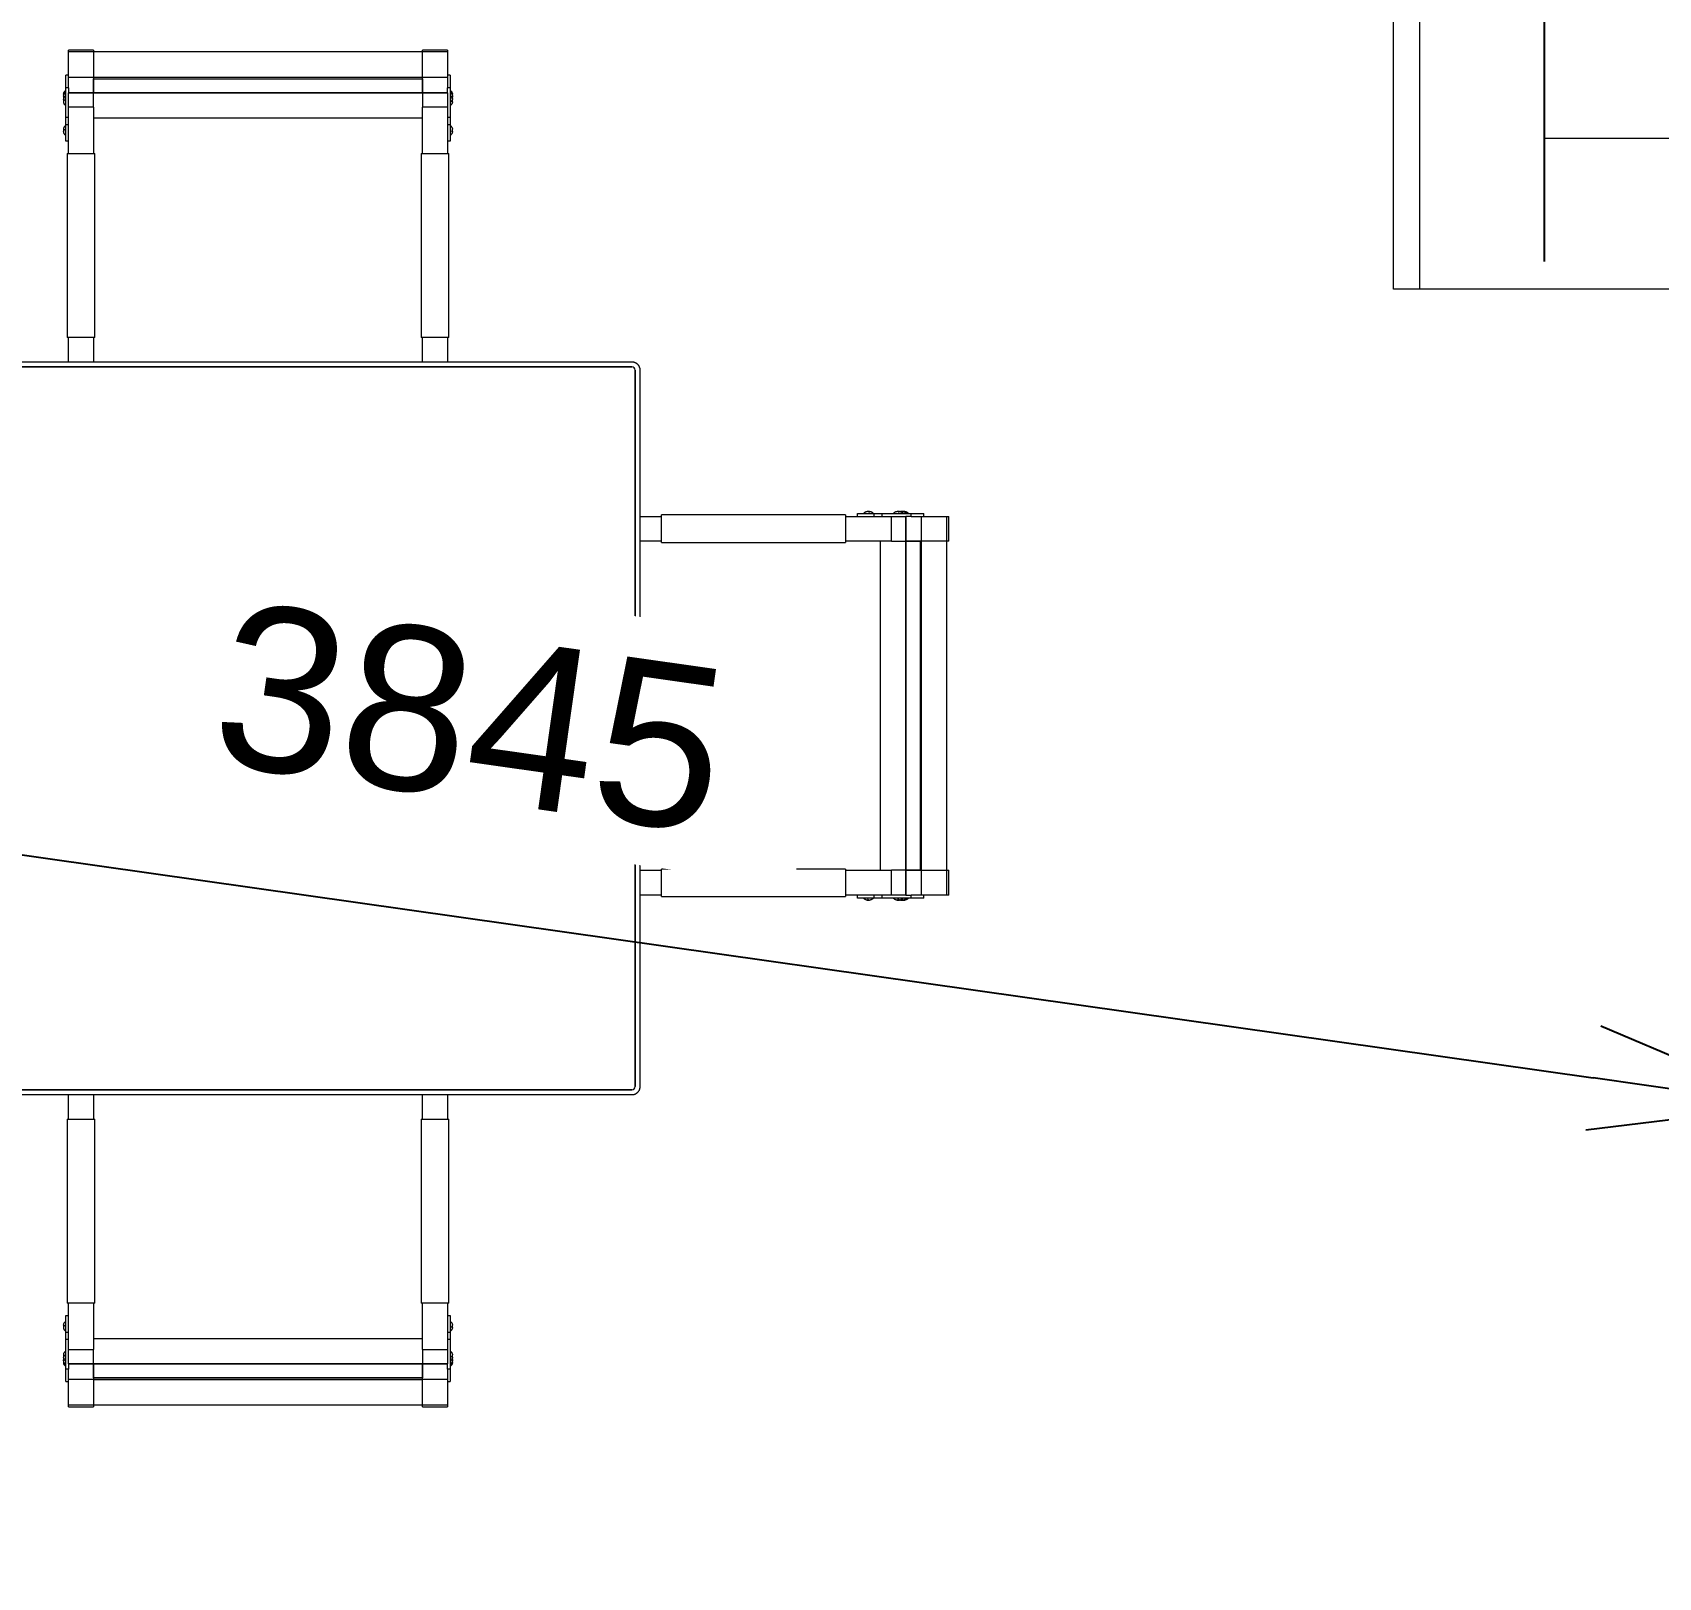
# Model space of a CAD drawing. Header units: inches. Extents: x 22 to 382261, y 22 to 371281.
# Drawn here: x 113139 to 115619, y 211458 to 213815 of the extents above; entities that cross this region are included whole.
import ezdxf

# ---------------------------------------------------------------- set-up
doc = ezdxf.new("R2010")
doc.units = ezdxf.units.IN
doc.header["$MEASUREMENT"] = 0
for name, color, linetype, lineweight in [('A-ANNO-DIMS', 211, 'Continuous', 9), ('A-FLOR', 192, 'Continuous', 9), ('I-FURN', 30, 'Continuous', 9), ('I-WALL', 2, 'Continuous', 9)]:
    doc.layers.add(name, color=color, linetype=linetype, lineweight=lineweight)
doc.styles.add('Arial_2', font='arial.ttf', dxfattribs={"height": 250})
doc.styles.add('Arial_B', font='arialbd.ttf', dxfattribs={"height": 350.793651})
doc.dimstyles.new('2', dxfattribs={"dimscale": 304.8, "dimtxt": 346.888196, "dimasz": 0.221354, "dimexe": 1.338583, "dimexo": 0.0625, "dimgap": 0.278871, "dimtad": 1, "dimdec": 0, "dimzin": 0, "dimdsep": 46, "dimtxsty": 'Arial_B', "dimblk1": 'OBLIQUE', "dimblk2": 'OBLIQUE', "dimsah": 1, "dimcen": 0.09, "dimdle": 0.557743, "dimazin": 0, "dimtfac": 1, "dimtdec": 4, "dimtix": 1, "dimtmove": 0, "dimatfit": 3, "dimfxl": 0.557743, "dimfxlon": 1, "dimtvp": 1, "dimtolj": 1, "dimtzin": 0, "dimarcsym": 2})
doc.dimstyles.new('Arrow_-_2_5mm_Arial', dxfattribs={"dimscale": 304.8, "dimtxt": 255.06485, "dimasz": 0.984252, "dimexe": 0.787402, "dimexo": 0, "dimgap": 0.574147, "dimtad": 1, "dimjust": 3, "dimdec": 0, "dimzin": 0, "dimdsep": 46, "dimtxsty": 'Arial_2', "dimblk1": 'OPEN30', "dimblk2": 'OPEN30', "dimsah": 1, "dimcen": 0.09, "dimazin": 0, "dimtfac": 1, "dimtdec": 4, "dimtix": 1, "dimtmove": 0, "dimatfit": 2, "dimfxl": 1, "dimtvp": 1, "dimtfill": 1, "dimtolj": 1, "dimtzin": 0, "dimarcsym": 2})

# ---------------------------------------------------------------- blocks, each defined once
blk = doc.blocks.new('DFXFCFB - Dining_Table_9162-V60-01-GROUND FLOOR DIM- PART A')
at = {"layer": 'I-FURN'}
for p, q in [((-696.6, 1031.8), (-696.6, 1034.8)), ((-658.5, 1034.8), (-696.6, 1034.8)), ((-696.6, 977.3), (-696.6, 1031.8)), ((-658.5, 1031.8), (-696.6, 1031.8)), ((-696.6, 993), (-696.6, 1031.8)), ((-118.8, 1031.8), (-696.6, 1031.8)), ((-658.5, 1034.8), (-658.5, 1031.8)), ((-658.5, 1031.8), (-658.5, 977.3)), ((-156.9, 1031.8), (-156.9, 1034.8)), ((-118.8, 1034.8), (-156.9, 1034.8)), ((-156.9, 977.3), (-156.9, 1031.8)), ((-118.8, 1031.8), (-156.9, 1031.8)), ((-118.8, 1034.8), (-118.8, 1031.8)), ((-118.8, 1031.8), (-118.8, 977.3)), ((-118.8, 1031.8), (-118.8, 993)), ((-700.9, 977), (-700.9, 996.3)), ((-696.6, 996.3), (-700.9, 996.3)), ((-118.8, 993), (-696.6, 993)), ((-156.9, 993.1), (-658.5, 993.1)), ((-114.4, 996.3), (-118.8, 996.3)), ((-114.4, 996.3), (-114.4, 977)), ((-702.8, 966.3), (-704.2, 967.4)), ((-704.2, 967.4), (-704.2, 965.6)), ((-700.9, 932.4), (-700.9, 977)), ((-696.6, 977), (-700.9, 977)), ((-696.6, 977.3), (-696.6, 969.3)), ((-696.6, 969.3), (-658.5, 969.3)), ((-696.6, 947.4), (-696.6, 969.3)), ((-658.5, 969.3), (-696.6, 969.3)), ((-658.5, 977.3), (-658.5, 990.7)), ((-658.5, 990.7), (-156.9, 990.7)), ((-658.5, 969.3), (-658.5, 977.3)), ((-658.5, 977.3), (-658.5, 969.3)), ((-658.5, 969.3), (-156.9, 969.3)), ((-658.5, 947.3), (-658.5, 969.3)), ((-156.9, 969.3), (-658.5, 969.3)), ((-156.9, 990.7), (-156.9, 977.3)), ((-156.9, 977.3), (-156.9, 969.3)), ((-156.9, 969.3), (-156.9, 977.3)), ((-156.9, 969.3), (-118.8, 969.3)), ((-118.8, 969.3), (-156.9, 969.3)), ((-156.9, 969.3), (-156.9, 947.3)), ((-118.8, 969.3), (-118.8, 977.3)), ((-114.4, 977), (-118.8, 977)), ((-118.8, 969.3), (-118.8, 947.4)), ((-114.4, 977), (-114.4, 932.4)), ((-111.1, 965.6), (-111.1, 967.4)), ((-704.2, 965.6), (-704.2, 963.9)), ((-702.6, 963.2), (-704.2, 964.4)), ((-704.2, 964.4), (-704.2, 962.7)), ((-704.2, 962.7), (-704.2, 960.9)), ((-702.4, 957.9), (-704.2, 959.3)), ((-704.2, 959.3), (-704.2, 957.6)), ((-704.2, 957.6), (-704.2, 955.8)), ((-696.6, 877), (-696.6, 947.4)), ((-658.5, 947.4), (-696.6, 947.4)), ((-658.5, 947.4), (-658.5, 877)), ((-156.9, 877), (-156.9, 947.4)), ((-118.8, 947.4), (-156.9, 947.4)), ((-118.8, 947.4), (-118.8, 877)), ((-112.9, 957.2), (-111.1, 955.8)), ((-112.4, 961.9), (-111.1, 960.9)), ((-111.1, 963.9), (-111.1, 965.6)), ((-111.1, 962.7), (-111.1, 964.4)), ((-111.1, 960.9), (-111.1, 962.7)), ((-111.1, 957.6), (-111.1, 959.3)), ((-111.1, 955.8), (-111.1, 957.6)), ((-700.9, 932.4), (-696.6, 932.4)), ((-700.9, 920.9), (-700.9, 931.8)), ((-700.9, 895.5), (-700.9, 920.9)), ((-696.6, 920.9), (-700.9, 920.9)), ((-156.9, 930.6), (-658.5, 930.6)), ((-118.8, 932.4), (-114.4, 932.4)), ((-114.4, 920.9), (-118.8, 920.9)), ((-114.4, 931.8), (-114.4, 920.9)), ((-114.4, 920.9), (-114.4, 895.5)), ((-702.4, 912.5), (-704.2, 913.8)), ((-704.2, 913.8), (-704.2, 912.1)), ((-704.2, 912.1), (-704.2, 910.3)), ((-696.6, 895.5), (-700.9, 895.5)), ((-114.4, 895.5), (-118.8, 895.5)), ((-112.9, 911.7), (-111.1, 910.3)), ((-111.1, 912.1), (-111.1, 913.8)), ((-111.1, 910.3), (-111.1, 912.1)), ((-698.7, 877), (-656.8, 877)), ((-698.7, 877), (-698.7, 596.3)), ((-656.8, 596.3), (-656.8, 877)), ((-158.5, 877), (-116.6, 877)), ((-158.5, 877), (-158.5, 596.3)), ((-116.6, 596.3), (-116.6, 877)), ((-656.8, 596.3), (-698.7, 596.3)), ((-696.6, 558.4), (-696.6, 596.3)), ((-658.5, 596.3), (-658.5, 558.4)), ((-116.6, 596.3), (-158.5, 596.3)), ((-156.9, 558.5), (-156.9, 596.3)), ((-118.8, 596.3), (-118.8, 558.5)), ((-990.6, 546.3), (-990.6, -546.3)), ((-983.1, 546.3), (-983.1, -546.3)), ((-983.1, -546.3), (-983.1, 546.3)), ((978.1, 558.8), (-978.1, 558.8)), ((978.1, 551.3), (-978.1, 551.3)), ((-978.1, 551.3), (978.1, 551.3)), ((-1461.6, 254.4), (-1458.6, 254.4)), ((-1461.6, 254.4), (-1461.6, 216.3)), ((-1458.6, 254.4), (-1404.1, 254.4)), ((-1458.6, 254.4), (-1458.6, 216.3)), ((-1458.6, 254.4), (-1419.8, 254.4)), ((-1458.6, 254.4), (-1458.6, -323.4)), ((-1423.1, 258.8), (-1403.8, 258.8)), ((-1423.1, 258.8), (-1423.1, 254.4)), ((-1419.8, 254.4), (-1419.8, -323.4)), ((-1396.1, 254.4), (-1404.1, 254.4)), ((-1403.8, 258.8), (-1359.2, 258.8)), ((-1403.8, 258.8), (-1403.8, 254.4)), ((-1396.1, 216.3), (-1396.1, 254.4)), ((-1396.1, 254.4), (-1374.2, 254.4)), ((-1396.1, 254.4), (-1396.1, 216.3)), ((-1392.4, 262.1), (-1394.2, 262.1)), ((-1390.7, 262.1), (-1392.4, 262.1)), ((-1389.5, 262.1), (-1391.2, 262.1)), ((-1387.7, 262.1), (-1389.5, 262.1)), ((-1388.7, 260.8), (-1387.7, 262.1)), ((-1384.4, 262.1), (-1386.1, 262.1)), ((-1382.6, 262.1), (-1384.4, 262.1)), ((-1384, 260.3), (-1382.6, 262.1)), ((-1374.2, 254.4), (-1303.8, 254.4)), ((-1374.2, 254.4), (-1374.2, 216.3)), ((-1359.2, 254.4), (-1359.2, 258.8)), ((-1358.6, 258.8), (-1347.7, 258.8)), ((-1347.7, 258.8), (-1322.3, 258.8)), ((-1347.7, 258.8), (-1347.7, 254.4)), ((-1338.9, 262.1), (-1340.6, 262.1)), ((-1337.1, 262.1), (-1338.9, 262.1)), ((-1338.5, 260.3), (-1337.1, 262.1)), ((-1322.3, 258.8), (-1322.3, 254.4)), ((-1303.8, 214.7), (-1303.8, 256.6)), ((-1023.1, 256.6), (-1303.8, 256.6)), ((-1023.1, 256.6), (-1023.1, 214.7)), ((-1023.1, 254.4), (-990.3, 254.4)), ((-1458.6, 216.3), (-1461.6, 216.3)), ((-1404.1, 216.3), (-1458.6, 216.3)), ((-1419.9, 216.3), (-1419.9, -285.3)), ((-1417.5, 216.3), (-1404.1, 216.3)), ((-1417.5, -285.3), (-1417.5, 216.3)), ((-1404.1, 216.3), (-1396.1, 216.3)), ((-1396.1, 216.3), (-1404.1, 216.3)), ((-1396.1, -285.3), (-1396.1, 216.3)), ((-1396.1, 216.3), (-1374.1, 216.3)), ((-1396.1, 216.3), (-1396.1, -285.3)), ((-1303.8, 216.3), (-1374.2, 216.3)), ((-1357.4, 216.3), (-1357.4, -285.3)), ((-1303.8, 214.7), (-1023.1, 214.7)), ((-990.3, 216.3), (-1023.1, 216.3)), ((-1461.6, -285.3), (-1458.6, -285.3)), ((-1461.6, -285.3), (-1461.6, -323.4)), ((-1458.6, -285.3), (-1404.1, -285.3)), ((-1458.6, -285.3), (-1458.6, -323.4)), ((-1404.1, -285.3), (-1417.5, -285.3)), ((-1396.1, -285.3), (-1404.1, -285.3)), ((-1404.1, -285.3), (-1396.1, -285.3)), ((-1396.1, -323.4), (-1396.1, -285.3)), ((-1396.1, -285.3), (-1396.1, -323.4)), ((-1374.1, -285.3), (-1396.1, -285.3)), ((-1374.2, -285.3), (-1303.8, -285.3)), ((-1374.2, -285.3), (-1374.2, -323.4)), ((-1303.8, -325.5), (-1303.8, -283.6)), ((-1023.1, -283.6), (-1303.8, -283.6)), ((-1023.1, -283.6), (-1023.1, -325.5)), ((-1023.1, -285.3), (-990.2, -285.3)), ((-1458.6, -323.4), (-1461.6, -323.4)), ((-1404.1, -323.4), (-1458.6, -323.4)), ((-1419.8, -323.4), (-1458.6, -323.4)), ((-1423.1, -323.4), (-1423.1, -327.7)), ((-1403.8, -327.7), (-1423.1, -327.7)), ((-1404.1, -323.4), (-1396.1, -323.4)), ((-1403.8, -323.4), (-1403.8, -327.7)), ((-1359.2, -327.7), (-1403.8, -327.7)), ((-1374.2, -323.4), (-1396.1, -323.4)), ((-1393.1, -329.6), (-1394.2, -331)), ((-1394.2, -331), (-1392.4, -331)), ((-1392.4, -331), (-1390.7, -331)), ((-1390, -329.4), (-1391.2, -331)), ((-1391.2, -331), (-1389.5, -331)), ((-1389.5, -331), (-1387.7, -331)), ((-1384.7, -329.2), (-1386.1, -331)), ((-1386.1, -331), (-1384.4, -331)), ((-1384.4, -331), (-1382.6, -331)), ((-1303.8, -323.4), (-1374.2, -323.4)), ((-1359.2, -327.7), (-1359.2, -323.4)), ((-1347.7, -327.7), (-1358.6, -327.7)), ((-1347.7, -323.4), (-1347.7, -327.7)), ((-1322.3, -327.7), (-1347.7, -327.7)), ((-1339.3, -329.2), (-1340.6, -331)), ((-1340.6, -331), (-1338.9, -331)), ((-1338.9, -331), (-1337.1, -331)), ((-1322.3, -323.4), (-1322.3, -327.7)), ((-1303.8, -325.5), (-1023.1, -325.5)), ((-990.2, -323.4), (-1023.1, -323.4)), ((-978.1, -551.3), (978.1, -551.3)), ((978.1, -551.3), (-978.1, -551.3)), ((-978.1, -558.8), (978.1, -558.8)), ((-696.6, -596.3), (-696.6, -558.5)), ((-658.5, -558.5), (-658.5, -596.3)), ((-156.9, -596.3), (-156.9, -558.5)), ((-118.8, -558.5), (-118.8, -596.3)), ((-698.7, -596.3), (-656.8, -596.3)), ((-698.7, -596.3), (-698.7, -877)), ((-656.8, -877), (-656.8, -596.3)), ((-158.5, -596.3), (-116.6, -596.3)), ((-158.5, -596.3), (-158.5, -877)), ((-116.6, -877), (-116.6, -596.3)), ((-656.8, -877), (-698.7, -877)), ((-696.6, -947.4), (-696.6, -877)), ((-658.5, -877), (-658.5, -947.4)), ((-116.6, -877), (-158.5, -877)), ((-156.9, -947.4), (-156.9, -877)), ((-118.8, -877), (-118.8, -947.4)), ((-702.4, -911.7), (-704.2, -910.3)), ((-704.2, -910.3), (-704.2, -912.1)), ((-704.2, -912.1), (-704.2, -913.8)), ((-700.9, -920.9), (-700.9, -895.5)), ((-700.9, -895.5), (-696.6, -895.5)), ((-118.8, -895.5), (-114.4, -895.5)), ((-114.4, -895.5), (-114.4, -920.9)), ((-112.9, -912.5), (-111.1, -913.8)), ((-111.1, -912.1), (-111.1, -910.3)), ((-111.1, -913.8), (-111.1, -912.1)), ((-700.9, -931.8), (-700.9, -920.9)), ((-700.9, -920.9), (-696.6, -920.9)), ((-700.9, -977), (-700.9, -932.4)), ((-696.6, -932.4), (-700.9, -932.4)), ((-658.5, -930.6), (-156.9, -930.6)), ((-118.8, -920.9), (-114.4, -920.9)), ((-114.4, -932.4), (-118.8, -932.4)), ((-114.4, -920.9), (-114.4, -931.8)), ((-114.4, -932.4), (-114.4, -977)), ((-702.4, -957.2), (-704.2, -955.8)), ((-704.2, -955.8), (-704.2, -957.6)), ((-704.2, -957.6), (-704.2, -959.3)), ((-703, -961.9), (-704.2, -960.9)), ((-704.2, -960.9), (-704.2, -962.7)), ((-704.2, -962.7), (-704.2, -964.4)), ((-704.2, -963.9), (-704.2, -965.6)), ((-704.2, -965.6), (-704.2, -967.4)), ((-696.6, -969.3), (-696.6, -947.4)), ((-696.6, -947.4), (-658.5, -947.4)), ((-658.5, -969.3), (-658.5, -947.3)), ((-156.9, -947.3), (-156.9, -969.3)), ((-156.9, -947.4), (-118.8, -947.4)), ((-118.8, -947.4), (-118.8, -969.3)), ((-112.9, -957.9), (-111.1, -959.3)), ((-112.7, -963.2), (-111.1, -964.4)), ((-112.6, -966.3), (-111.1, -967.4)), ((-111.1, -957.6), (-111.1, -955.8)), ((-111.1, -959.3), (-111.1, -957.6)), ((-111.1, -962.7), (-111.1, -960.9)), ((-111.1, -964.4), (-111.1, -962.7)), ((-111.1, -965.6), (-111.1, -963.9)), ((-111.1, -967.4), (-111.1, -965.6)), ((-700.9, -996.3), (-700.9, -977)), ((-700.9, -977), (-696.6, -977)), ((-658.5, -969.3), (-696.6, -969.3)), ((-696.6, -969.3), (-696.6, -977.3)), ((-696.6, -969.3), (-658.5, -969.3)), ((-696.6, -1031.8), (-696.6, -977.3)), ((-658.5, -977.3), (-658.5, -969.3)), ((-156.9, -969.3), (-658.5, -969.3)), ((-658.5, -969.3), (-658.5, -977.3)), ((-658.5, -969.3), (-156.9, -969.3)), ((-658.5, -977.3), (-658.5, -1031.8)), ((-658.5, -990.7), (-658.5, -977.3)), ((-156.9, -990.7), (-658.5, -990.7)), ((-118.8, -969.3), (-156.9, -969.3)), ((-156.9, -969.3), (-156.9, -977.3)), ((-156.9, -969.3), (-118.8, -969.3)), ((-156.9, -977.3), (-156.9, -969.3)), ((-156.9, -1031.8), (-156.9, -977.3)), ((-156.9, -977.3), (-156.9, -990.7)), ((-118.8, -977.3), (-118.8, -969.3)), ((-118.8, -977), (-114.4, -977)), ((-118.8, -977.3), (-118.8, -1031.8)), ((-114.4, -977), (-114.4, -996.3)), ((-700.9, -996.3), (-696.6, -996.3)), ((-696.6, -1031.8), (-696.6, -993)), ((-696.6, -993), (-118.8, -993)), ((-658.5, -993.1), (-156.9, -993.1)), ((-118.8, -993), (-118.8, -1031.8)), ((-118.8, -996.3), (-114.4, -996.3)), ((-696.6, -1034.8), (-696.6, -1031.8)), ((-696.6, -1031.8), (-658.5, -1031.8)), ((-696.6, -1031.8), (-118.8, -1031.8)), ((-696.6, -1034.8), (-658.5, -1034.8)), ((-658.5, -1031.8), (-658.5, -1034.8)), ((-156.9, -1034.8), (-156.9, -1031.8)), ((-156.9, -1031.8), (-118.8, -1031.8)), ((-156.9, -1034.8), (-118.8, -1034.8)), ((-118.8, -1031.8), (-118.8, -1034.8))]:
    blk.add_line(p, q, dxfattribs=at)
at = {"layer": 'I-FURN', "flags": 128}
for points in [[(-704.2, 967.4), (-704.2, 967.7), (-704.1, 968), (-704.1, 968.3), (-704, 968.6), (-703.9, 968.9), (-703.8, 969.3), (-703.7, 969.6), (-703.6, 969.8), (-703.5, 970.1), (-703.3, 970.4), (-703.2, 970.7), (-703, 971), (-702.8, 971.2), (-702.6, 971.5), (-702.4, 971.8), (-702.2, 972), (-702, 972.2), (-701.8, 972.5), (-701.5, 972.7), (-701.3, 972.9), (-701.1, 973.1), (-700.9, 973.2)], [(-704.2, 964.4), (-704.2, 964.8), (-704.1, 965.1), (-704.1, 965.4), (-704, 965.7), (-703.9, 966), (-703.8, 966.3), (-703.7, 966.6), (-703.6, 966.9), (-703.5, 967.2), (-703.3, 967.5), (-703.2, 967.8), (-703, 968.1), (-702.8, 968.3), (-702.6, 968.6), (-702.4, 968.8), (-702.2, 969.1), (-702, 969.3), (-701.8, 969.5), (-701.5, 969.8), (-701.3, 970), (-701.1, 970.2), (-700.9, 970.2)], [(-114.4, 973.2), (-114.1, 973), (-113.9, 972.8), (-113.7, 972.6), (-113.4, 972.3), (-113.2, 972.1), (-113, 971.9), (-112.8, 971.6), (-112.6, 971.4), (-112.4, 971.1), (-112.2, 970.8), (-112.1, 970.6), (-111.9, 970.3), (-111.8, 970), (-111.7, 969.7), (-111.6, 969.4), (-111.4, 969.1), (-111.4, 968.8), (-111.3, 968.5), (-111.2, 968.1), (-111.2, 967.8), (-111.1, 967.5), (-111.1, 967.4)], [(-114.4, 970.2), (-114.1, 970), (-113.9, 969.8), (-113.7, 969.6), (-113.4, 969.4), (-113.2, 969.2), (-113, 968.9), (-112.8, 968.7), (-112.6, 968.4), (-112.4, 968.2), (-112.2, 967.9), (-112.1, 967.6), (-111.9, 967.3), (-111.8, 967), (-111.7, 966.8), (-111.6, 966.5), (-111.4, 966.1), (-111.4, 965.8), (-111.3, 965.5), (-111.2, 965.2), (-111.2, 964.9), (-111.1, 964.6), (-111.1, 964.4)], [(-704.2, 959.3), (-704.2, 959.6), (-704.1, 959.9), (-704.1, 960.3), (-704, 960.6), (-703.9, 960.9), (-703.8, 961.2), (-703.7, 961.5), (-703.6, 961.8), (-703.5, 962.1), (-703.3, 962.4), (-703.2, 962.6), (-703, 962.9), (-702.8, 963.2), (-702.6, 963.4), (-702.4, 963.7), (-702.2, 963.9), (-702, 964.2), (-701.8, 964.4), (-701.5, 964.6), (-701.3, 964.8), (-701.1, 965), (-700.9, 965.1)], [(-703.3, 960.7), (-703.4, 961), (-703.5, 961.2), (-703.7, 961.5), (-703.8, 961.8), (-703.9, 962.1), (-704, 962.5), (-704.1, 962.8), (-704.1, 963.1), (-704.2, 963.4), (-704.2, 963.7), (-704.2, 963.9)], [(-703.1, 957.5), (-703.3, 957.7), (-703.4, 958), (-703.5, 958.3), (-703.7, 958.6), (-703.8, 958.9), (-703.9, 959.2), (-704, 959.5), (-704.1, 959.8), (-704.1, 960.1), (-704.2, 960.5), (-704.2, 960.8), (-704.2, 960.9)], [(-700.9, 950), (-701.2, 950.2), (-701.4, 950.4), (-701.7, 950.6), (-701.9, 950.8), (-702.1, 951.1), (-702.3, 951.3), (-702.5, 951.5), (-702.7, 951.8), (-702.9, 952.1), (-703.1, 952.3), (-703.3, 952.6), (-703.4, 952.9), (-703.5, 953.2), (-703.7, 953.5), (-703.8, 953.8), (-703.9, 954.1), (-704, 954.4), (-704.1, 954.7), (-704.1, 955), (-704.2, 955.3), (-704.2, 955.7), (-704.2, 955.8)], [(-114.4, 965.1), (-114.1, 964.9), (-113.9, 964.7), (-113.7, 964.5), (-113.4, 964.3), (-113.2, 964), (-113, 963.8), (-112.8, 963.6), (-112.6, 963.3), (-112.4, 963), (-112.2, 962.8), (-112.1, 962.5), (-111.9, 962.2), (-111.8, 961.9), (-111.7, 961.6), (-111.6, 961.3), (-111.4, 961), (-111.4, 960.7), (-111.3, 960.4), (-111.2, 960.1), (-111.2, 959.8), (-111.1, 959.5), (-111.1, 959.3)], [(-111.1, 955.8), (-111.1, 955.5), (-111.2, 955.2), (-111.3, 954.8), (-111.3, 954.5), (-111.4, 954.2), (-111.5, 953.9), (-111.6, 953.6), (-111.7, 953.3), (-111.9, 953), (-112, 952.7), (-112.2, 952.5), (-112.3, 952.2), (-112.5, 951.9), (-112.7, 951.7), (-112.9, 951.4), (-113.1, 951.2), (-113.3, 950.9), (-113.6, 950.7), (-113.8, 950.5), (-114, 950.3), (-114.3, 950.1), (-114.4, 950)], [(-112.2, 957.6), (-112.3, 957.3), (-112.5, 957)], [(-111.1, 963.9), (-111.1, 963.5), (-111.2, 963.2), (-111.3, 962.9), (-111.3, 962.6), (-111.4, 962.3), (-111.5, 962), (-111.6, 961.7), (-111.7, 961.4), (-111.9, 961.1), (-112, 960.8)], [(-111.1, 960.9), (-111.1, 960.6), (-111.2, 960.3), (-111.3, 960), (-111.3, 959.7), (-111.4, 959.3), (-111.5, 959), (-111.6, 958.7), (-111.7, 958.4), (-111.9, 958.2), (-112, 957.9)], [(-704.2, 913.8), (-704.2, 914.2), (-704.1, 914.5), (-704.1, 914.8), (-704, 915.1), (-703.9, 915.4), (-703.8, 915.7), (-703.7, 916), (-703.6, 916.3), (-703.5, 916.6), (-703.3, 916.9), (-703.2, 917.2), (-703, 917.4), (-702.8, 917.7), (-702.6, 918), (-702.4, 918.2), (-702.2, 918.5), (-702, 918.7), (-701.8, 918.9), (-701.5, 919.1), (-701.3, 919.4), (-701.1, 919.5), (-700.9, 919.6)], [(-114.4, 919.6), (-114.1, 919.4), (-113.9, 919.2), (-113.7, 919), (-113.4, 918.8), (-113.2, 918.6), (-113, 918.3), (-112.8, 918.1), (-112.6, 917.8), (-112.4, 917.6), (-112.2, 917.3), (-112.1, 917), (-111.9, 916.7), (-111.8, 916.4), (-111.7, 916.1), (-111.6, 915.8), (-111.4, 915.5), (-111.4, 915.2), (-111.3, 914.9), (-111.2, 914.6), (-111.2, 914.3), (-111.1, 914), (-111.1, 913.8)], [(-700.9, 904.5), (-701.2, 904.7), (-701.4, 904.9), (-701.7, 905.1), (-701.9, 905.3), (-702.1, 905.6), (-702.3, 905.8), (-702.5, 906.1), (-702.7, 906.3), (-702.9, 906.6), (-703.1, 906.9), (-703.3, 907.1), (-703.4, 907.4), (-703.5, 907.7), (-703.7, 908), (-703.8, 908.3), (-703.9, 908.6), (-704, 908.9), (-704.1, 909.2), (-704.1, 909.5), (-704.2, 909.9), (-704.2, 910.2), (-704.2, 910.3)], [(-111.1, 910.3), (-111.1, 910), (-111.2, 909.7), (-111.3, 909.4), (-111.3, 909.1), (-111.4, 908.7), (-111.5, 908.4), (-111.6, 908.1), (-111.7, 907.8), (-111.9, 907.5), (-112, 907.3), (-112.2, 907), (-112.3, 906.7), (-112.5, 906.4), (-112.7, 906.2), (-112.9, 905.9), (-113.1, 905.7), (-113.3, 905.5), (-113.6, 905.2), (-113.8, 905), (-114, 904.8), (-114.3, 904.6), (-114.4, 904.5)], [(-978.1, 558.8), (-978.6, 558.8), (-979.1, 558.8), (-979.6, 558.7), (-980.1, 558.6), (-980.6, 558.6), (-981.1, 558.4), (-981.6, 558.3), (-982, 558.2), (-982.5, 558), (-983, 557.8), (-983.4, 557.6), (-983.9, 557.4), (-984.3, 557.1), (-984.7, 556.9), (-985.2, 556.6), (-985.6, 556.3), (-986, 556), (-986.3, 555.7), (-986.7, 555.4), (-987.1, 555), (-987.4, 554.6), (-987.7, 554.3), (-988, 553.9), (-988.3, 553.5), (-988.6, 553.1), (-988.9, 552.6), (-989.1, 552.2), (-989.4, 551.7), (-989.6, 551.3), (-989.8, 550.8), (-989.9, 550.4), (-990.1, 549.9), (-990.2, 549.4), (-990.3, 548.9), (-990.4, 548.4), (-990.5, 547.9), (-990.5, 547.4), (-990.6, 546.9), (-990.6, 546.4), (-990.6, 546.3)], [(-1400, 258.8), (-1399.8, 259.1), (-1399.6, 259.3), (-1399.4, 259.5), (-1399.1, 259.8), (-1398.9, 260), (-1398.7, 260.2), (-1398.4, 260.4), (-1398.2, 260.6), (-1397.9, 260.8), (-1397.6, 261), (-1397.4, 261.1), (-1397.1, 261.3), (-1396.8, 261.4), (-1396.5, 261.5), (-1396.2, 261.6), (-1395.9, 261.8), (-1395.6, 261.8), (-1395.3, 261.9), (-1394.9, 262), (-1394.6, 262), (-1394.3, 262.1), (-1394.2, 262.1)], [(-1397, 258.8), (-1396.8, 259.1), (-1396.6, 259.3), (-1396.4, 259.5), (-1396.2, 259.8), (-1396, 260), (-1395.7, 260.2), (-1395.5, 260.4), (-1395.2, 260.6), (-1395, 260.8), (-1394.7, 261), (-1394.4, 261.1), (-1394.1, 261.3), (-1393.8, 261.4), (-1393.6, 261.5), (-1393.3, 261.6), (-1392.9, 261.8), (-1392.6, 261.8), (-1392.3, 261.9), (-1392, 262), (-1391.7, 262), (-1391.4, 262.1), (-1391.2, 262.1)], [(-1391.9, 258.8), (-1391.7, 259.1), (-1391.5, 259.3), (-1391.3, 259.5), (-1391.1, 259.8), (-1390.8, 260), (-1390.6, 260.2), (-1390.4, 260.4), (-1390.1, 260.6), (-1389.8, 260.8), (-1389.6, 261), (-1389.3, 261.1), (-1389, 261.3), (-1388.7, 261.4), (-1388.4, 261.5), (-1388.1, 261.6), (-1387.8, 261.8), (-1387.5, 261.8), (-1387.2, 261.9), (-1386.9, 262), (-1386.6, 262), (-1386.3, 262.1), (-1386.1, 262.1)], [(-1390.7, 262.1), (-1390.3, 262.1), (-1390, 262), (-1389.7, 261.9), (-1389.4, 261.9), (-1389.1, 261.8), (-1388.8, 261.7), (-1388.5, 261.6), (-1388.2, 261.5), (-1387.9, 261.3), (-1387.6, 261.2)], [(-1387.7, 262.1), (-1387.4, 262.1), (-1387.1, 262), (-1386.8, 261.9), (-1386.5, 261.9), (-1386.1, 261.8), (-1385.8, 261.7), (-1385.5, 261.6), (-1385.2, 261.5), (-1385, 261.3), (-1384.7, 261.2)], [(-1384.4, 261), (-1384.1, 260.9), (-1383.8, 260.7)], [(-1382.6, 262.1), (-1382.3, 262.1), (-1382, 262), (-1381.6, 261.9), (-1381.3, 261.9), (-1381, 261.8), (-1380.7, 261.7), (-1380.4, 261.6), (-1380.1, 261.5), (-1379.8, 261.3), (-1379.5, 261.2), (-1379.3, 261), (-1379, 260.9), (-1378.7, 260.7), (-1378.5, 260.5), (-1378.2, 260.3), (-1378, 260.1), (-1377.7, 259.9), (-1377.5, 259.6), (-1377.3, 259.4), (-1377.1, 259.2), (-1376.9, 258.9), (-1376.8, 258.8)], [(-1346.4, 258.8), (-1346.2, 259.1), (-1346, 259.3), (-1345.8, 259.5), (-1345.6, 259.8), (-1345.4, 260), (-1345.1, 260.2), (-1344.9, 260.4), (-1344.6, 260.6), (-1344.4, 260.8), (-1344.1, 261), (-1343.8, 261.1), (-1343.5, 261.3), (-1343.2, 261.4), (-1342.9, 261.5), (-1342.6, 261.6), (-1342.3, 261.8), (-1342, 261.8), (-1341.7, 261.9), (-1341.4, 262), (-1341.1, 262), (-1340.8, 262.1), (-1340.6, 262.1)], [(-1337.1, 262.1), (-1336.8, 262.1), (-1336.5, 262), (-1336.2, 261.9), (-1335.9, 261.9), (-1335.5, 261.8), (-1335.2, 261.7), (-1334.9, 261.6), (-1334.6, 261.5), (-1334.3, 261.3), (-1334.1, 261.2), (-1333.8, 261), (-1333.5, 260.9), (-1333.2, 260.7), (-1333, 260.5), (-1332.7, 260.3), (-1332.5, 260.1), (-1332.3, 259.9), (-1332, 259.6), (-1331.8, 259.4), (-1331.6, 259.2), (-1331.4, 258.9), (-1331.3, 258.8)], [(-1394.2, -331), (-1394.5, -331), (-1394.8, -330.9), (-1395.1, -330.9), (-1395.4, -330.8), (-1395.7, -330.7), (-1396.1, -330.6), (-1396.4, -330.5), (-1396.6, -330.4), (-1396.9, -330.3), (-1397.2, -330.1), (-1397.5, -330), (-1397.8, -329.8), (-1398, -329.6), (-1398.3, -329.4), (-1398.6, -329.2), (-1398.8, -329), (-1399, -328.8), (-1399.3, -328.6), (-1399.5, -328.3), (-1399.7, -328.1), (-1399.9, -327.9), (-1400, -327.7)], [(-1391.2, -331), (-1391.6, -331), (-1391.9, -330.9), (-1392.2, -330.9), (-1392.5, -330.8), (-1392.8, -330.7), (-1393.1, -330.6), (-1393.4, -330.5), (-1393.7, -330.4), (-1394, -330.3), (-1394.3, -330.1), (-1394.6, -330), (-1394.9, -329.8), (-1395.1, -329.6), (-1395.4, -329.4), (-1395.6, -329.2), (-1395.9, -329), (-1396.1, -328.8), (-1396.3, -328.6), (-1396.6, -328.3), (-1396.8, -328.1), (-1397, -327.9), (-1397, -327.7)], [(-1386.1, -331), (-1386.4, -331), (-1386.7, -330.9), (-1387.1, -330.9), (-1387.4, -330.8), (-1387.7, -330.7), (-1388, -330.6), (-1388.3, -330.5), (-1388.6, -330.4), (-1388.9, -330.3), (-1389.2, -330.1), (-1389.4, -330), (-1389.7, -329.8), (-1390, -329.6), (-1390.2, -329.4), (-1390.5, -329.2), (-1390.7, -329), (-1391, -328.8), (-1391.2, -328.6), (-1391.4, -328.3), (-1391.6, -328.1), (-1391.8, -327.9), (-1391.9, -327.7)], [(-1387.5, -330.1), (-1387.8, -330.2), (-1388, -330.3), (-1388.3, -330.5), (-1388.6, -330.6), (-1388.9, -330.7), (-1389.3, -330.8), (-1389.6, -330.9), (-1389.9, -330.9), (-1390.2, -331), (-1390.5, -331), (-1390.7, -331)], [(-1384.3, -329.9), (-1384.5, -330.1), (-1384.8, -330.2), (-1385.1, -330.3), (-1385.4, -330.5), (-1385.7, -330.6), (-1386, -330.7), (-1386.3, -330.8), (-1386.6, -330.9), (-1386.9, -330.9), (-1387.3, -331), (-1387.6, -331), (-1387.7, -331)], [(-1376.8, -327.7), (-1377, -328), (-1377.2, -328.2), (-1377.4, -328.5), (-1377.6, -328.7), (-1377.9, -328.9), (-1378.1, -329.1), (-1378.3, -329.3), (-1378.6, -329.5), (-1378.9, -329.7), (-1379.1, -329.9), (-1379.4, -330.1), (-1379.7, -330.2), (-1380, -330.3), (-1380.3, -330.5), (-1380.6, -330.6), (-1380.9, -330.7), (-1381.2, -330.8), (-1381.5, -330.9), (-1381.8, -330.9), (-1382.1, -331), (-1382.5, -331), (-1382.6, -331)], [(-1340.6, -331), (-1341, -331), (-1341.3, -330.9), (-1341.6, -330.9), (-1341.9, -330.8), (-1342.2, -330.7), (-1342.5, -330.6), (-1342.8, -330.5), (-1343.1, -330.4), (-1343.4, -330.3), (-1343.7, -330.1), (-1344, -330), (-1344.2, -329.8), (-1344.5, -329.6), (-1344.8, -329.4), (-1345, -329.2), (-1345.3, -329), (-1345.5, -328.8), (-1345.7, -328.6), (-1345.9, -328.3), (-1346.2, -328.1), (-1346.3, -327.9), (-1346.4, -327.7)], [(-1331.3, -327.7), (-1331.5, -328), (-1331.7, -328.2), (-1331.9, -328.5), (-1332.1, -328.7), (-1332.4, -328.9), (-1332.6, -329.1), (-1332.9, -329.3), (-1333.1, -329.5), (-1333.4, -329.7), (-1333.7, -329.9), (-1333.9, -330.1), (-1334.2, -330.2), (-1334.5, -330.3), (-1334.8, -330.5), (-1335.1, -330.6), (-1335.4, -330.7), (-1335.7, -330.8), (-1336, -330.9), (-1336.3, -330.9), (-1336.7, -331), (-1337, -331), (-1337.1, -331)], [(-990.6, -546.3), (-990.6, -546.8), (-990.6, -547.3), (-990.5, -547.8), (-990.4, -548.3), (-990.4, -548.8), (-990.2, -549.3), (-990.1, -549.8), (-990, -550.2), (-989.8, -550.7), (-989.6, -551.2), (-989.4, -551.6), (-989.2, -552.1), (-988.9, -552.5), (-988.7, -552.9), (-988.4, -553.4), (-988.1, -553.8), (-987.8, -554.2), (-987.5, -554.5), (-987.2, -554.9), (-986.8, -555.3), (-986.4, -555.6), (-986.1, -555.9), (-985.7, -556.2), (-985.3, -556.5), (-984.9, -556.8), (-984.4, -557.1), (-984, -557.3), (-983.5, -557.6), (-983.1, -557.8), (-982.6, -558), (-982.2, -558.1), (-981.7, -558.3), (-981.2, -558.4), (-980.7, -558.5), (-980.2, -558.6), (-979.7, -558.7), (-979.2, -558.7), (-978.7, -558.8), (-978.2, -558.8), (-978.1, -558.8)], [(-704.2, -910.3), (-704.2, -910), (-704.1, -909.7), (-704.1, -909.4), (-704, -909.1), (-703.9, -908.7), (-703.8, -908.4), (-703.7, -908.1), (-703.6, -907.8), (-703.5, -907.5), (-703.3, -907.3), (-703.2, -907), (-703, -906.7), (-702.8, -906.4), (-702.6, -906.2), (-702.4, -905.9), (-702.2, -905.7), (-702, -905.5), (-701.8, -905.2), (-701.5, -905), (-701.3, -904.8), (-701.1, -904.6), (-700.9, -904.5)], [(-700.9, -919.6), (-701.2, -919.4), (-701.4, -919.2), (-701.7, -919), (-701.9, -918.8), (-702.1, -918.6), (-702.3, -918.3), (-702.5, -918.1), (-702.7, -917.8), (-702.9, -917.6), (-703.1, -917.3), (-703.3, -917), (-703.4, -916.7), (-703.5, -916.4), (-703.7, -916.1), (-703.8, -915.8), (-703.9, -915.5), (-704, -915.2), (-704.1, -914.9), (-704.1, -914.6), (-704.2, -914.3), (-704.2, -914), (-704.2, -913.8)], [(-114.4, -904.5), (-114.1, -904.7), (-113.9, -904.9), (-113.7, -905.1), (-113.4, -905.3), (-113.2, -905.6), (-113, -905.8), (-112.8, -906.1), (-112.6, -906.3), (-112.4, -906.6), (-112.2, -906.9), (-112.1, -907.1), (-111.9, -907.4), (-111.8, -907.7), (-111.7, -908), (-111.6, -908.3), (-111.4, -908.6), (-111.4, -908.9), (-111.3, -909.2), (-111.2, -909.5), (-111.2, -909.9), (-111.1, -910.2), (-111.1, -910.3)], [(-111.1, -913.8), (-111.1, -914.2), (-111.2, -914.5), (-111.3, -914.8), (-111.3, -915.1), (-111.4, -915.4), (-111.5, -915.7), (-111.6, -916), (-111.7, -916.3), (-111.9, -916.6), (-112, -916.9), (-112.2, -917.2), (-112.3, -917.4), (-112.5, -917.7), (-112.7, -918), (-112.9, -918.2), (-113.1, -918.5), (-113.3, -918.7), (-113.6, -918.9), (-113.8, -919.1), (-114, -919.4), (-114.3, -919.5), (-114.4, -919.6)], [(-704.2, -955.8), (-704.2, -955.5), (-704.1, -955.2), (-704.1, -954.8), (-704, -954.5), (-703.9, -954.2), (-703.8, -953.9), (-703.7, -953.6), (-703.6, -953.3), (-703.5, -953), (-703.3, -952.7), (-703.2, -952.5), (-703, -952.2), (-702.8, -951.9), (-702.6, -951.7), (-702.4, -951.4), (-702.2, -951.2), (-702, -950.9), (-701.8, -950.7), (-701.5, -950.5), (-701.3, -950.3), (-701.1, -950.1), (-700.9, -950)], [(-704.2, -960.9), (-704.2, -960.6), (-704.1, -960.3), (-704.1, -960), (-704, -959.7), (-703.9, -959.3), (-703.8, -959), (-703.7, -958.7), (-703.6, -958.4), (-703.5, -958.2), (-703.3, -957.9)], [(-700.9, -965.1), (-701.2, -964.9), (-701.4, -964.7), (-701.7, -964.5), (-701.9, -964.3), (-702.1, -964), (-702.3, -963.8), (-702.5, -963.6), (-702.7, -963.3), (-702.9, -963), (-703.1, -962.8), (-703.3, -962.5), (-703.4, -962.2), (-703.5, -961.9), (-703.7, -961.6), (-703.8, -961.3), (-703.9, -961), (-704, -960.7), (-704.1, -960.4), (-704.1, -960.1), (-704.2, -959.8), (-704.2, -959.5), (-704.2, -959.3)], [(-704.2, -963.9), (-704.2, -963.5), (-704.1, -963.2), (-704.1, -962.9), (-704, -962.6), (-703.9, -962.3), (-703.8, -962), (-703.7, -961.7), (-703.6, -961.4), (-703.5, -961.1), (-703.3, -960.8)], [(-700.9, -970.2), (-701.2, -970), (-701.4, -969.8), (-701.7, -969.6), (-701.9, -969.4), (-702.1, -969.2), (-702.3, -968.9), (-702.5, -968.7), (-702.7, -968.4), (-702.9, -968.2), (-703.1, -967.9), (-703.3, -967.6), (-703.4, -967.3), (-703.5, -967), (-703.7, -966.8), (-703.8, -966.5), (-703.9, -966.1), (-704, -965.8), (-704.1, -965.5), (-704.1, -965.2), (-704.2, -964.9), (-704.2, -964.6), (-704.2, -964.4)], [(-703.2, -957.6), (-703, -957.3), (-702.8, -957)], [(-114.4, -950), (-114.1, -950.2), (-113.9, -950.4), (-113.7, -950.6), (-113.4, -950.8), (-113.2, -951.1), (-113, -951.3), (-112.8, -951.5), (-112.6, -951.8), (-112.4, -952.1), (-112.2, -952.3), (-112.1, -952.6), (-111.9, -952.9), (-111.8, -953.2), (-111.7, -953.5), (-111.6, -953.8), (-111.4, -954.1), (-111.4, -954.4), (-111.3, -954.7), (-111.2, -955), (-111.2, -955.3), (-111.1, -955.7), (-111.1, -955.8)], [(-111.1, -959.3), (-111.1, -959.6), (-111.2, -959.9), (-111.3, -960.3), (-111.3, -960.6), (-111.4, -960.9), (-111.5, -961.2), (-111.6, -961.5), (-111.7, -961.8), (-111.9, -962.1), (-112, -962.4), (-112.2, -962.6), (-112.3, -962.9), (-112.5, -963.2), (-112.7, -963.4), (-112.9, -963.7), (-113.1, -963.9), (-113.3, -964.2), (-113.6, -964.4), (-113.8, -964.6), (-114, -964.8), (-114.3, -965), (-114.4, -965.1)], [(-111.1, -964.4), (-111.1, -964.8), (-111.2, -965.1), (-111.3, -965.4), (-111.3, -965.7), (-111.4, -966), (-111.5, -966.3), (-111.6, -966.6), (-111.7, -966.9), (-111.9, -967.2), (-112, -967.5), (-112.2, -967.8), (-112.3, -968.1), (-112.5, -968.3), (-112.7, -968.6), (-112.9, -968.8), (-113.1, -969.1), (-113.3, -969.3), (-113.6, -969.5), (-113.8, -969.8), (-114, -970), (-114.3, -970.2), (-114.4, -970.2)], [(-112.2, -957.5), (-112.1, -957.7), (-111.9, -958), (-111.8, -958.3), (-111.7, -958.6), (-111.6, -958.9), (-111.4, -959.2), (-111.4, -959.5), (-111.3, -959.8), (-111.2, -960.1), (-111.2, -960.5), (-111.1, -960.8), (-111.1, -960.9)], [(-112.1, -960.7), (-111.9, -961), (-111.8, -961.2), (-111.7, -961.5), (-111.6, -961.8), (-111.4, -962.1), (-111.4, -962.5), (-111.3, -962.8), (-111.2, -963.1), (-111.2, -963.4), (-111.1, -963.7), (-111.1, -963.9)], [(-700.9, -973.2), (-701.2, -973), (-701.4, -972.8), (-701.7, -972.6), (-701.9, -972.3), (-702.1, -972.1), (-702.3, -971.9), (-702.5, -971.6), (-702.7, -971.4), (-702.9, -971.1), (-703.1, -970.8), (-703.3, -970.6), (-703.4, -970.3), (-703.5, -970), (-703.7, -969.7), (-703.8, -969.4), (-703.9, -969.1), (-704, -968.8), (-704.1, -968.5), (-704.1, -968.1), (-704.2, -967.8), (-704.2, -967.5), (-704.2, -967.4)], [(-111.1, -967.4), (-111.1, -967.7), (-111.2, -968), (-111.3, -968.3), (-111.3, -968.6), (-111.4, -968.9), (-111.5, -969.3), (-111.6, -969.6), (-111.7, -969.8), (-111.9, -970.1), (-112, -970.4), (-112.2, -970.7), (-112.3, -971), (-112.5, -971.2), (-112.7, -971.5), (-112.9, -971.8), (-113.1, -972), (-113.3, -972.2), (-113.6, -972.5), (-113.8, -972.7), (-114, -972.9), (-114.3, -973.1), (-114.4, -973.2)]]:
    blk.add_lwpolyline(points, dxfattribs=at)
at = {"layer": 'I-FURN'}
for centre, start, end in [((-978.1, 546.3), 90, 180), ((-978.1, 546.3), 90, 180), ((-978.1, -546.3), 180, 270), ((-978.1, -546.3), 180, 270)]:
    blk.add_arc(centre, 5, start, end, dxfattribs=at)
blk = doc.blocks.new('_Oblique')
at = {"color": 0, "linetype": 'ByBlock', "lineweight": -2}
blk.add_line((-0.5, -0.5), (0.5, 0.5), dxfattribs=at)
blk = doc.blocks.new('*D4454')
at = {"layer": 'A-ANNO-DIMS', "color": 0, "lineweight": -2, "transparency": 16777216}
for p, q in [((98104.7, 213955), (98104.7, 213466)), ((115444.7, 213955), (115444.7, 213466)), ((97934.7, 213874), (115614.7, 213874))]:
    blk.add_line(p, q, dxfattribs=at)
at = {"layer": 'Defpoints', "color": 0, "transparency": 16777216}
for p in [(98104.7, 213974), (115444.7, 213974), (115444.7, 213874)]:
    blk.add_point(p, dxfattribs=at)
at = {"layer": 'A-ANNO-DIMS', "color": 0, "lineweight": -2, "transparency": 16777216, "xscale": 67.46874999999999, "yscale": 67.46874999999999, "zscale": 67.46874999999999, "rotation": 180}
blk.add_blockref('_Oblique', (98104.7, 213874), dxfattribs=at)
at = {"layer": 'A-ANNO-DIMS', "color": 0, "lineweight": -2, "transparency": 16777216, "xscale": 67.46874999999999, "yscale": 67.46874999999999, "zscale": 67.46874999999999}
blk.add_blockref('_Oblique', (115444.7, 213874), dxfattribs=at)
at = {"layer": 'A-ANNO-DIMS', "color": 0, "transparency": 16777216, "insert": (106774.7, 214138.1), "char_height": 350.79, "width": 932.809, "attachment_point": 5, "style": 'Arial_B'}
blk.add_mtext('\\A1;17340', dxfattribs=at)
blk = doc.blocks.new('_Open30')
at = {"color": 0, "linetype": 'ByBlock', "lineweight": -2}
for p, q in [((-1, 0.2679), (0, 0)), ((0, 0), (-1, -0.2679)), ((0, 0), (-1, 0))]:
    blk.add_line(p, q, dxfattribs=at)
blk = doc.blocks.new('*D4455')
at = {"layer": 'A-ANNO-DIMS', "color": 0, "lineweight": -2, "transparency": 16777216}
blk.add_line((112009.9, 212718.6), (115519.5, 212220.5), dxfattribs=at)
at = {"layer": 'Defpoints', "color": 0, "transparency": 16777216}
for p in [(112009.9, 212718.6), (115816.5, 212178.3)]:
    blk.add_point(p, dxfattribs=at)
at = {"layer": 'A-ANNO-DIMS', "color": 0, "lineweight": -2, "transparency": 16777216, "xscale": 299.9999999999999, "yscale": 299.9999999999999, "zscale": 299.9999999999999, "rotation": 351.9227718330707}
blk.add_blockref('_Open30', (115816.5, 212178.3), dxfattribs=at)
at = {"layer": 'A-ANNO-DIMS', "color": 0, "transparency": 16777216, "insert": (113807.2, 212769.3), "char_height": 250, "width": 922.942, "attachment_point": 5, "rotation": 351.9228, "style": 'Arial_2', "bg_fill": 3, "box_fill_scale": 1.25, "bg_fill_color": 256, "bg_fill_true_color": 13158600, "bg_fill_transparency": 0}
blk.add_mtext('\\A1;3845', dxfattribs=at)

msp = doc.modelspace()

# ---------------------------------------------------------------- linework, layer by layer
at = {"layer": 'A-FLOR'}
msp.add_line((115254.7, 213423.6), (115254.7, 214722.4), dxfattribs=at)
at = {"layer": 'I-WALL'}
for p, q in [((115214.7, 213423.6), (115214.7, 214722.4)), ((115444.7, 214607.4), (115444.7, 213653.6)), ((115854.7, 213653.6), (115444.7, 213653.6)), ((115789.5, 213423.6), (115214.7, 213423.6))]:
    msp.add_line(p, q, dxfattribs=at)
for radius, end in [(4074.8, 9.9631), (3844.8, 10.5658)]:
    msp.add_arc((112009.9, 212718.6), radius, 270, end, dxfattribs=at)

# ---------------------------------------------------------------- block references
at = {"layer": 'I-FURN', "rotation": 180}
msp.add_blockref('DFXFCFB - Dining_Table_9162-V60-01-GROUND FLOOR DIM- PART A', (113074.9, 212753.8), dxfattribs=at)

# ---------------------------------------------------------------- dimensions: what is measured, and where the dimension line sits
at = {"layer": 'A-ANNO-DIMS'}
dim = msp.add_linear_dim(base=(115444.7, 213874), p1=(98104.7, 213974), p2=(115444.7, 213974), dimstyle='2', override={"dimpost": '<>', "dimfxl": 17340}, dxfattribs=at)
dim.commit()
dim.dimension.update_dxf_attribs({"geometry": '*D4454', "text_midpoint": (106774.7, 214138.1)})

# ---------------------------------------------------------------- next in the draw order: dimensions: what is measured, and where the dimension line sits
dim = msp.add_radius_dim(center=(112009.9, 212718.6), mpoint=(115816.5, 212178.3), dimstyle='Arrow_-_2_5mm_Arial', override={"dimpost": '<>'}, dxfattribs=at)
dim.commit()
dim.dimension.update_dxf_attribs({"geometry": '*D4455', "text_midpoint": (113807.2, 212769.3)})

doc.saveas('drawing.dxf')
